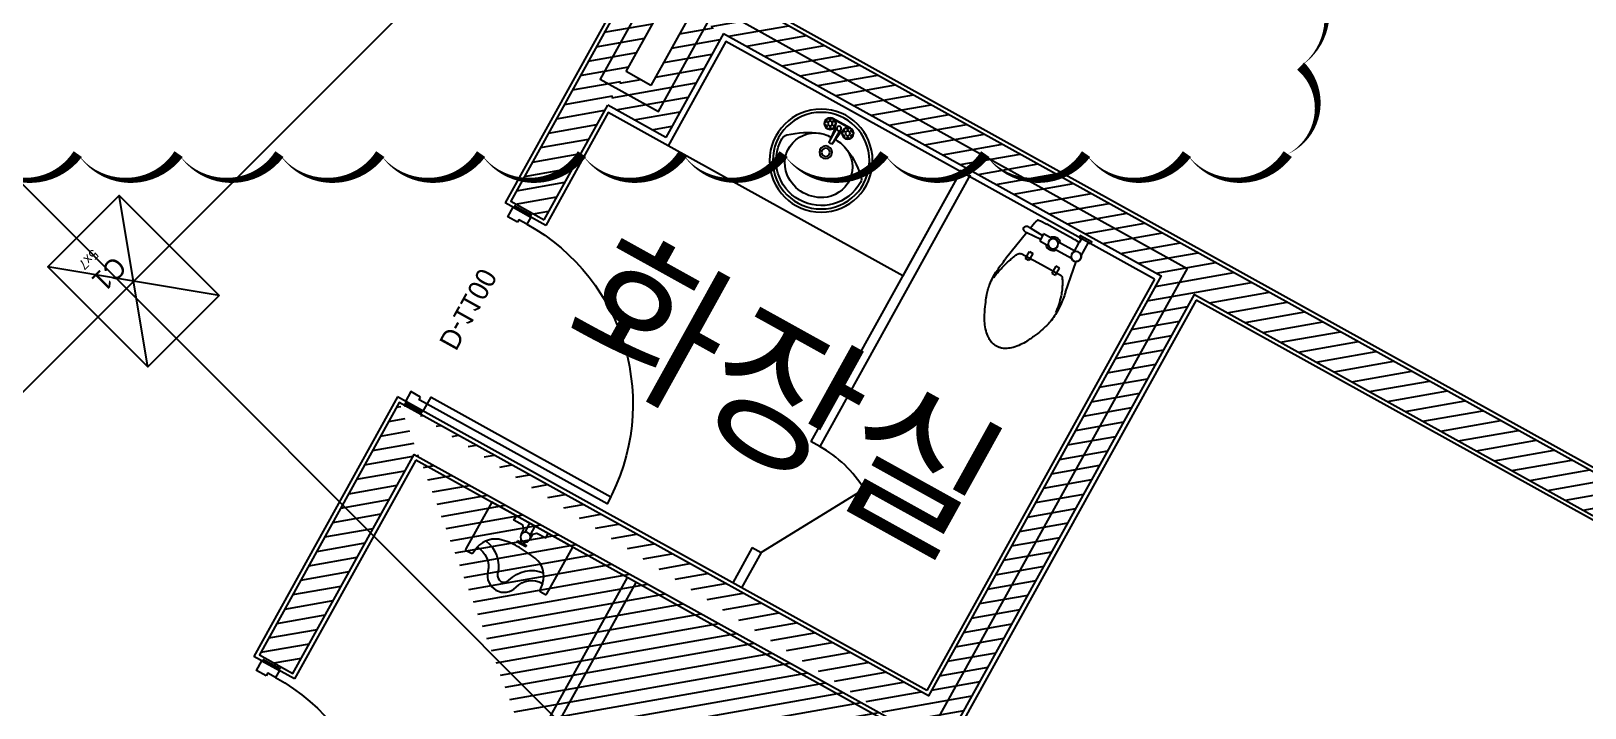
# Model space of a CAD drawing. Header units: millimetres. Extents: x -21000 to 567700, y 435000 to 850800.
# Drawn here: x 258036 to 265741, y 579702 to 583056 of the extents above; entities that cross this region are included whole.
import ezdxf
from ezdxf.enums import TextEntityAlignment as Align
from ezdxf.xclip import XClip

# ---------------------------------------------------------------- set-up
doc = ezdxf.new("R2010")
doc.units = ezdxf.units.MM
doc.header["$LTSCALE"] = 700
doc.header["$XCLIPFRAME"] = 2
doc.linetypes.add('AB_Pbase$0$주차장기둥$0$CEN', pattern=[62, 60, -1, 0, -1])
doc.layers.get('0').update_dxf_attribs({"color": 2})
doc.layers.get('Defpoints').update_dxf_attribs({"color": 171})
for name, color, linetype in [('AB_Pbase$0$AREA-C', 3, 'Continuous'), ('AB_Pbase$0$FIN', 6, 'Continuous'), ('AB_Pbase$0$fix', 6, 'Continuous'), ('AB_Pbase$0$FUR', 8, 'Continuous'), ('AB_Pbase$0$HAT-BR', 5, 'Continuous'), ('AB_Pbase$0$WAL', 3, 'Continuous'), ('AB_Pbase$0$WIN', 4, 'Continuous'), ('AB_Pbase$0$WIN1', 1, 'Continuous'), ('AB_Pbase$0$주차장기둥$0$CEN_P', 244, 'AB_Pbase$0$주차장기둥$0$CEN')]:
    doc.layers.add(name, color=color, linetype=linetype)
for name, color, linetype, plot in [('AB_Pbase$0$DEFPOINT', 247, 'Continuous', False), ('AB_Pbase$0$Defponts', 161, 'Continuous', False), ('AB_Pbase$0$주차장기둥$0$DEFPOINT', 247, 'Continuous', False)]:
    doc.layers.add(name, color=color, linetype=linetype, plot=plot)
doc.styles.add('AB_Pbase$0$돋움', font='')
doc.styles.add('AB_Pbase$0$울릉도L', font='')
doc.styles.add('AB_Pbase$0$주차장기둥$0$맑은 고딕', font='')
doc.styles.get('AB_Pbase$0$돋움').set_extended_font_data('Dotum')
doc.styles.get('AB_Pbase$0$울릉도L').set_extended_font_data('Dotum')
doc.styles.get('AB_Pbase$0$주차장기둥$0$맑은 고딕').set_extended_font_data('Dotum')

# ---------------------------------------------------------------- blocks, each defined once
blk = doc.blocks.new('AB_Pbase$0$cu-301p')
for p, q in [((0, 15), (50, 15)), ((95, 10), (105, 10)), ((0, -15), (50, -15)), ((95, -10), (105, -10))]:
    blk.add_line(p, q)
blk.add_lwpolyline([(0, -230), (0, 230), (265, 230, -0.414214), (270, 225), (270, 195, -0.333333), (265, 190), (230, 185, 0.337547), (310, 80, -0.761905), (310, -80, 0.337547), (230, -185), (265, -190, -0.414214), (270, -195), (270, -225, -0.414214), (265, -230)], format="xyb", close=True)
for points in [[(230, -185, -0.333591), (138.6, -93.5, -0.024709), (130, 0, -0.066959), (138.6, 93.5, -0.287367), (230, 185)], [(181.7, 161.8, 0.29721), (296.7, 31.8, -0.761905), (296.7, -31.8, 0.302811), (181.3, -165, 0.337547)]]:
    blk.add_lwpolyline(points, format="xyb")
for points in [[(65, 25), (40, 25), (25, 40), (25, 90), (0, 90)], [(65, -25), (40, -25), (25, -40), (25, -90), (0, -90)]]:
    blk.add_lwpolyline(points)
blk.add_lwpolyline([(105, 25), (110, 25), (110, -25), (105, -25)], close=True)
blk.add_circle((70, 0), 25)
blk = doc.blocks.new('AB_Pbase$0$C4FB110F8')
at = {"layer": 'AB_Pbase$0$fix'}
for p, q in [((20, 670), (15, 680)), ((15, 680), (85, 680)), ((30, 670), (20, 670)), ((30, 595), (30, 670)), ((30, 670), (70, 670)), ((80, 670), (70, 670)), ((70, 670), (70, 648.7)), ((70, 595), (70, 648.7)), ((85, 680), (80, 670)), ((105, 650), (180, 650)), ((180, 650), (255, 650)), ((310, 625), (315.6, 594.2)), ((10, 400), (37.9, 558.1)), ((65, 600), (165, 600)), ((65, 560), (165, 560)), ((195, 600), (245, 600)), ((245, 560), (195, 560)), ((245, 600), (245, 560)), ((315.6, 594.2), (330, 595)), ((320.8, 565.5), (350, 400)), ((330, 565), (320.8, 565.5)), ((95, 490), (115, 490)), ((95, 450), (95, 490)), ((115, 490), (115, 450)), ((245, 490), (245, 450)), ((265, 490), (245, 490)), ((265, 450), (265, 490)), ((65, 460), (180, 460)), ((115, 450), (95, 450)), ((180, 460), (295, 460)), ((245, 450), (265, 450))]:
    blk.add_line(p, q, dxfattribs=at)
blk.add_lwpolyline([(245, 590), (315.6, 594.2, -1.060552)], format="xyb", dxfattribs=at)
blk.add_lwpolyline([(320.8, 565.5), (245, 570)], dxfattribs=at)
for centre in [(50, 580), (180, 580)]:
    blk.add_circle(centre, 25, dxfattribs=at)
for centre, radius, start, end in [((105, 187.3), 462.7, 90, 94.33828), ((255, 187.3), 462.7, 84.28941, 90), ((300.5, 642.7), 5.01, 27.07368, 84.28941), ((287.2, 635.9), 20, 14.03624, 27.07368), ((63.1, 579.9), 251, 10.35969, 14.03624), ((50, 580), 25, 143.1301, 241.06284), ((180, 580), 35, 34.8499, 145.1501), ((180, 580), 35, 214.8499, 325.1501), ((330.9, 580), 15, 266.63354, 93.36646), ((773.4, 267.5), 774.8, 170.15342, 175.23636), ((246, 309.2), 234.4, 157.19466, 164.0546), ((309.1, 282.6), 302.8, 153.43495, 157.19466), ((462.9, 205.7), 474.7, 150.43252, 153.43495), ((201.7, 353.9), 174.4, 143.1301, 150.43252), ((65, 456.5), 3.54, 90, 143.1301), ((295, 447.7), 12.3, 45, 90), ((265, 417.7), 54.8, 24.0722, 45), ((49.1, 321.2), 291.3, 20.55605, 24.0722), ((-206, 225.6), 563.7, 18.02862, 20.55605), ((-681.9, 70.6), 1064.2, 15.9454, 18.02862), ((-413.4, 267.5), 774.8, 4.76364, 9.84658), ((441.1, 295.2), 441.4, 175.23636, 181.97233), ((340.2, 261.9), 337.2, 168.34346, 175.60129), ((596.8, 208.9), 599.2, 164.0546, 168.34346), ((-454.7, 135.6), 827.8, 13.58336, 15.9454), ((112.5, 272.6), 244.3, 4.39871, 13.58336), ((-81.1, 295.2), 441.4, 358.02767, 4.76364), ((303.4, 290.4), 303.5, 181.97233, 188.74616), ((213.8, 276.7), 212.9, 188.74616, 196.83611), ((146.2, 276.7), 212.9, 343.16389, 351.25384), ((56.6, 290.4), 303.5, 351.25384, 358.02767), ((446.3, 347), 455.9, 196.83611, 198.43495), ((968.9, 521.2), 1006.7, 198.43495, 199.51083), ((550.1, 372.8), 562.4, 199.51083, 203.96249), ((-190.1, 372.8), 562.4, 336.03751, 340.48917), ((-608.9, 521.2), 1006.7, 340.48917, 341.56505), ((-86.3, 347), 455.9, 341.56505, 343.16389), ((846.6, 504.6), 886.9, 203.96249, 207.50728), ((252.7, 195.3), 217.3, 207.50728, 216.8699), ((107.3, 195.3), 217.3, 323.1301, 332.49272), ((-486.6, 504.6), 886.9, 332.49272, 336.03751), ((297.4, 228.8), 273.1, 216.8699, 225.21918), ((221.2, 152.1), 165, 225.21918, 236.30993), ((175.5, 83.5), 82.6, 236.30993, 252.00994), ((183.3, 107.6), 107.9, 252.00994, 260.53768), ((180, 87.7), 87.7, 260.53768, 270), ((180, 87.7), 87.7, 270, 279.46232), ((176.7, 107.6), 107.9, 279.46232, 287.99006), ((184.5, 83.5), 82.6, 287.99006, 303.69007), ((138.8, 152.1), 165, 303.69007, 314.78082), ((62.6, 228.8), 273.1, 314.78082, 323.1301)]:
    blk.add_arc(centre, radius, start, end, dxfattribs=at)
blk = doc.blocks.new('AB_Pbase$0$C31C55E75')
at = {"layer": 'AB_Pbase$0$fix'}
for p, q in [((353.6, 261.9), (353.6, 255.5)), ((353.6, 249.1), (353.6, 255.5)), ((355.3, 264.6), (426.7, 264.6)), ((355.3, 246.4), (426.7, 246.4)), ((434.9, 273.2), (356.3, 264.9)), ((434.9, 237.8), (356.3, 246.1)), ((464, 292.4), (464, 218.6)), ((467.1, 305.5), (467.1, 205.5))]:
    blk.add_line(p, q, dxfattribs=at)
for centre, radius in [((255.5, 255.5), 255.5), ((255.5, 255.5), 239.5), ((438, 305.5), 29.1), ((438, 305.5), 11.5), ((303, 255.5), 31.5), ((303, 255.5), 20.5), ((438, 205.5), 29.1), ((438, 255.5), 11.2), ((438, 255.5), 11.2), ((438, 205.5), 11.5)]:
    blk.add_circle(centre, radius, dxfattribs=at)
for centre, radius, start, end in [((255.5, 255.5), 222.5, 90.01269, 180), ((255.5, 438), 40, 43.09918, 90.01269), ((-22, 178.4), 420, 20.28312, 43.09918), ((230, 275.6), 150, 11.59433, 141.80039), ((255.5, 255.5), 182.5, 141.80039, 180), ((416.7, 305.3), 7.46, 93.0251, 267.92157), ((416, 318), 5.2, 273.0251, 27.92157), ((427.2, 323.9), 7.46, 33.0251, 207.92157), ((437.8, 330.8), 5.2, 213.0251, 327.92157), ((448.5, 324.1), 7.46, 333.0251, 147.92157), ((459.8, 318.3), 5.2, 153.0251, 267.92157), ((459.3, 305.7), 7.46, 273.0251, 87.92157), ((255.5, 255.5), 222.5, 180, 269.98731), ((255.5, 255.5), 182.5, 180, 218.19961), ((356.6, 261.9), 3, 96.03519, 180), ((356.6, 249.1), 3, 180, 263.96481), ((132, 255.5), 250, 2.8939, 11.59433), ((132, 255.5), 250, 348.40567, 357.1061), ((416.2, 292.7), 5.2, 333.0251, 87.92157), ((427.5, 286.9), 7.46, 153.0251, 327.92157), ((427.5, 224.1), 7.46, 32.07843, 206.9749), ((438.2, 280.2), 5.2, 33.0251, 147.92157), ((448.8, 287.1), 7.46, 213.02511, 27.92157), ((448.8, 223.9), 7.46, 332.07843, 146.97489), ((460, 293), 5.2, 93.0251, 207.92157), ((230, 235.4), 150, 218.19961, 348.40567), ((-22, 332.6), 420, 316.90082, 339.71688), ((416.7, 205.7), 7.46, 92.07843, 266.9749), ((416, 193), 5.2, 332.07843, 86.9749), ((416.2, 218.3), 5.2, 272.07843, 26.9749), ((427.2, 187.1), 7.46, 152.07843, 326.9749), ((437.8, 180.2), 5.2, 32.07843, 146.9749), ((438.2, 230.8), 5.2, 212.07843, 326.9749), ((448.5, 186.9), 7.46, 212.07843, 26.9749), ((459.8, 192.7), 5.2, 92.07843, 206.9749), ((460, 218), 5.2, 152.07843, 266.9749), ((459.3, 205.3), 7.46, 272.07843, 86.9749), ((255.5, 73), 40, 269.98731, 316.90082)]:
    blk.add_arc(centre, radius, start, end, dxfattribs=at)
blk = doc.blocks.new('AB_Pbase$0$주차장기둥$0$cen 2bl 지하')
at = {"layer": 'AB_Pbase$0$주차장기둥$0$CEN_P', "color": 54}
for p, q in [((-87764.1, 77982.1), (41391.4, 40910.3)), ((-29947.6, 74983), (-49872.5, 5565.9))]:
    blk.add_line(p, q, dxfattribs=at)
blk = doc.blocks.new('AB_Pbase$0$주차장기둥$0$p기둥 5x7')
blk.add_lwpolyline([(-250, 350), (250, 350), (250, -350), (-250, -350)], close=True)
at = {"layer": 'AB_Pbase$0$주차장기둥$0$DEFPOINT'}
for p, q in [((250, 350), (-250, -350)), ((-250, 350), (250, -350))]:
    blk.add_line(p, q, dxfattribs=at)
at = {"layer": 'AB_Pbase$0$주차장기둥$0$DEFPOINT', "color": 6, "style": 'AB_Pbase$0$주차장기둥$0$맑은 고딕'}
for s, height, p in [('C1', 100, (-24.4, -160.2)), ('5x7', 50, (28.8, -258.5))]:
    blk.add_text(s, height=height, rotation=0, dxfattribs=at).set_placement(p)
blk = doc.blocks.new('AB_Pbase$0$주차장기둥')
for name, p, rotation in [('AB_Pbase$0$주차장기둥$0$cen 2bl 지하', (36991.8, -11666.7), 1.99999810188403), ('AB_Pbase$0$주차장기둥$0$p기둥 5x7', (1292.8, 49594.5), 255.9848215677944)]:
    blk.add_blockref(name, p, dxfattribs=dict(rotation=rotation))
blk = doc.blocks.new('AB_Pbase$0$Door_s_1100')
at = {"layer": 'AB_Pbase$0$Defponts'}
for p, q in [((-10, 0), (-10, 100)), ((1110, 0), (1110, 100))]:
    blk.add_line(p, q, dxfattribs=at)
at = {"layer": 'AB_Pbase$0$WIN'}
for points in [[(40, 100), (80, 100), (80, 1120), (40, 1120)], [(55, 55), (55, 0), (0, 0), (0, 100), (40, 100), (40, 55)], [(1045, 55), (1045, 0), (1100, 0), (1100, 100), (1060, 100), (1060, 55)]]:
    blk.add_lwpolyline(points, close=True, dxfattribs=at)
at = {"layer": 'AB_Pbase$0$WIN1'}
blk.add_arc((40, 100), 1020, 0, 90, dxfattribs=at)
at = {"layer": 'AB_Pbase$0$Defponts', "style": 'AB_Pbase$0$돋움'}
blk.add_text('D-1100', height=100, dxfattribs=at).set_placement((550, 50), align=Align.MIDDLE)
blk = doc.blocks.new('AB_Pbase$0$20160212_34980', base_point=(54476081.4, -70515734.4))
at = {"layer": 'AB_Pbase$0$WIN', "rotation": 125.1554939794611}
blk.add_blockref('AB_Pbase$0$Door_s_1100', (54476081.4, -70515734.4), dxfattribs=at)
blk = doc.blocks.new('AB_Pbase')
at = {"layer": 'AB_Pbase$0$HAT-BR'}
h = blk.add_hatch(dxfattribs=at)
h.set_pattern_fill('ANSI31', color=256, scale=20, angle=145)
h.paths.add_polyline_path([(235929.4, 604527.6), (236063.8, 604661.9), (238153, 602571.6), (240063.6, 606018.4), (240229.8, 605926.3), (238280.5, 602409.7), (237010.4, 601140.3), (237826.9, 600323.4), (237692.5, 600189.1), (236741.7, 601140.4), (238029, 602427)])
h.paths.add_polyline_path([(238632.8, 599517.1), (232550.1, 593437.5), (232684.4, 593303.2), (238767.1, 599382.7)])
h.paths.add_polyline_path([(239573, 598576.4), (244422.5, 593724.3), (238339.7, 587644.8), (238205.4, 587779.2), (244153.8, 593724.4), (239438.6, 598442)])
h.paths.add_polyline_path([(253366.3, 576146.8), (254890.9, 574621.3), (254756.5, 574487), (253231.9, 576012.5)], flags=17)
h.paths.add_polyline_path([(246954.3, 581883.1), (245525.6, 580455.2), (245391.3, 580589.5), (246820, 582017.5)])
h.paths.add_polyline_path([(247173.6, 582371), (252407.6, 587602.2), (252541.9, 587467.8), (247308, 582236.6)])
h.paths.add_polyline_path([(260580.1, 582120.7), (261142.4, 583135.1), (260976.2, 583227.2), (260414, 582212.8)], flags=17)
h.paths.add_polyline_path([(263886.9, 576046.1), (264234.4, 575698.5), (264194.3, 575658.4), (265114.4, 575148.5), (265206.5, 575314.6)])
edge = h.paths.add_edge_path()
edge.add_line((263638.9, 581842.7), (261303.6, 583137.2))
edge.add_line((261303.6, 583137.2), (261395.8, 583303.3))
edge.add_line((261395.8, 583303.3), (265930.7, 580789.6))
edge.add_line((265930.7, 580789.6), (269809.1, 587786.6))
edge.add_line((269809.1, 587786.6), (269975.3, 587694.4))
edge.add_line((269975.3, 587694.4), (266096.8, 580697.5))
edge.add_line((266096.8, 580697.5), (266534.1, 580455.1))
edge.add_line((266534.1, 580455.1), (266442, 580288.9))
edge.add_line((266442, 580288.9), (263805.1, 581750.6))
edge.add_line((263638.9, 581842.7), (262485.1, 579761.3))
edge.add_line((263805.1, 581750.6), (261405.4, 577421.6))
edge.add_line((262393, 579595.1), (259935.3, 580957.4))
edge.add_line((262485.1, 579761.3), (259861.3, 581215.7))
edge.add_line((262393, 579595.1), (261239.3, 577513.7))
edge.add_line((259861.3, 581215.7), (259168.1, 579965.2))
edge.add_line((259334.3, 579873.1), (259168.1, 579965.2))
edge.add_line((259935.3, 580957.4), (259334.3, 579873.1))
edge.add_line((261239.3, 577513.7), (258615.4, 578968.1))
edge.add_line((258615.4, 578968.1), (258523.3, 578802))
edge.add_line((258523.3, 578802), (263739.4, 575910.6))
edge.add_line((263739.4, 575910.6), (263879.2, 576050.4))
edge.add_line((263879.2, 576050.4), (261405.4, 577421.6))
edge = h.paths.add_edge_path()
edge.add_line((273761.7, 610263.5), (273411.9, 610457.4))
edge.add_line((273411.9, 610457.4), (273281, 610221.2))
edge.add_line((273281, 610221.2), (271837.9, 611021.2))
edge.add_line((271837.9, 611021.2), (270579.8, 608751.5))
edge.add_line((270579.8, 608751.5), (267899.1, 610237.5))
edge.add_line((267899.1, 610237.5), (268345.1, 611042.1))
edge.add_line((268345.1, 611042.1), (267907.8, 611284.5))
edge.add_line((267907.8, 611284.5), (267461.8, 610479.9))
edge.add_line((267461.8, 610479.9), (264676.1, 612024))
edge.add_line((264676.1, 612024), (266867.4, 615977.3))
edge.add_line((266867.4, 615977.3), (266701.3, 616069.4))
edge.add_line((266701.3, 616069.4), (265295.3, 613533))
edge.add_line((265295.3, 613533), (264945.5, 613726.9))
edge.add_line((264945.5, 613726.9), (264853.4, 613560.7))
edge.add_line((264853.4, 613560.7), (265203.2, 613366.8))
edge.add_line((265203.2, 613366.8), (264417.8, 611949.9))
edge.add_line((264417.8, 611949.9), (276229.5, 605402.6))
edge.add_line((276229.5, 605402.6), (278088.8, 608756.8))
edge.add_line((278088.8, 608756.8), (278565.5, 608492.5))
edge.add_line((278565.5, 608492.5), (278798.2, 608912.4))
edge.add_line((278798.2, 608912.4), (278719.4, 608956))
edge.add_line((278719.4, 608956), (278578.9, 608702.3))
edge.add_line((278578.9, 608702.3), (278093.4, 608971.4))
edge.add_line((278093.4, 608971.4), (278825.5, 610292.1))
edge.add_line((278825.5, 610292.1), (278746.8, 610335.7))
edge.add_line((278746.8, 610335.7), (278092.3, 609155))
edge.add_line((278092.3, 609155), (277414.5, 609530.7))
edge.add_line((277414.5, 609530.7), (277370.8, 609452))
edge.add_line((277370.8, 609452), (278048.7, 609076.3))
edge.add_line((278048.7, 609076.3), (276155.5, 605660.9))
edge.add_line((276155.5, 605660.9), (275027.2, 606286.3))
edge.add_line((275027.2, 606286.3), (275473.2, 607090.9))
edge.add_line((275473.2, 607090.9), (275394.5, 607134.6))
edge.add_line((275394.5, 607134.6), (274948.5, 606329.9))
edge.add_line((274948.5, 606329.9), (274668.6, 606485.1))
edge.add_line((274668.6, 606485.1), (275114.6, 607289.7))
edge.add_line((275114.6, 607289.7), (275035.9, 607333.3))
edge.add_line((275035.9, 607333.3), (274589.9, 606528.7))
edge.add_line((274589.9, 606528.7), (270746, 608659.4))
edge.add_line((270746, 608659.4), (271911.9, 610762.9))
edge.add_line((271911.9, 610762.9), (273538.7, 609861.1))
edge.add_line((273538.7, 609861.1), (273766.6, 610272.2))
h.paths.add_polyline_path([(249823.9, 630123.9), (248214.6, 631015.9), (248122.5, 630849.7), (249731.8, 629957.7)])
h.paths.add_polyline_path([(264448.6, 621462.8), (264706.6, 621319.7), (264798.7, 621485.9), (263959.1, 621951.3), (263866.9, 621785.1), (264282.4, 621554.9), (263271.6, 619731.3), (263437.7, 619639.2)])
h.paths.add_polyline_path([(269499.6, 619034.5), (268660, 619499.9), (268567.9, 619333.7), (269048.9, 619067.1), (267972.6, 617125.4), (268138.8, 617033.3), (269215.1, 618975), (269407.5, 618868.3)])
h.paths.add_polyline_path([(278950.9, 618872.1), (277573.4, 619635.6), (275440.2, 615787.3), (272265.3, 617547.2), (272173.2, 617381), (274499.7, 616091.4), (273527.6, 614337.8), (273693.8, 614245.7), (274665.9, 615999.3), (276004, 615257.5), (276166.4, 615550.5), (275676.7, 615822), (277647.4, 619377.4), (278858.8, 618705.9)])
h.paths.add_polyline_path([(271683.5, 616497.6), (271517.4, 616589.7), (270492, 614739.9), (270658.2, 614647.8)])
h.paths.add_polyline_path([(266121, 619581), (265095.6, 617731.2), (264929.4, 617823.3), (265954.8, 619673.1)])
h.paths.add_polyline_path([(264405.1, 617124.9), (264497.2, 617291.1), (264296.1, 617402.6), (264203.9, 617236.4)])
edge = h.paths.add_edge_path()
edge.add_line((261140, 623342.4), (261232.1, 623508.6))
edge.add_line((261232.1, 623508.6), (257484.4, 625586))
edge.add_line((257484.4, 625586), (257392.3, 625419.8))
edge.add_line((257392.3, 625419.8), (258756.7, 624663.5))
edge.add_line((258756.7, 624663.5), (257030.8, 621549.9))
edge.add_line((257030.8, 621549.9), (255666.4, 622306.2))
edge.add_line((255666.4, 622306.2), (255622.7, 622227.5))
edge.add_line((255622.7, 622227.5), (256987.1, 621471.2))
edge.add_line((256987.1, 621471.2), (256735, 621016.4))
edge.add_line((256735, 621016.4), (256813.8, 620972.7))
edge.add_line((256813.8, 620972.7), (258835.4, 624619.9))
edge.add_line((258835.4, 624619.9), (261140, 623342.4))
h.paths.add_polyline_path([(252295.3, 623557.4), (252251.7, 623478.7), (252800.5, 623174.5), (252844.1, 623253.2)], flags=17)
h.paths.add_polyline_path([(278024, 614023.5), (278741.6, 615317.9), (277798.7, 613617.1), (277877.5, 613573.4), (278119.7, 614010.5), (279335.4, 613336.6), (279379.1, 613415.3), (278163.4, 614089.2), (278820.3, 615274.3), (278741.6, 615317.9)])
h.paths.add_polyline_path([(276999.8, 611990.1), (277047.9, 611963.4), (276926.7, 611744.8), (276799.9, 611815.1), (277163.5, 612471), (277242.2, 612427.4)], flags=17)
h.paths.add_polyline_path([(275349.5, 612653.4), (275456.1, 612845.8), (275766.5, 612673.7), (275659.8, 612481.3)], flags=17)
h.paths.add_polyline_path([(274915.1, 612859.8), (274748.9, 612952), (274506.5, 612514.6), (274672.7, 612422.5)], flags=17)
h.paths.add_polyline_path([(279024.5, 610867.8), (280144.5, 612888.1), (280223.2, 612844.5), (279103.3, 610824.1)])
h.paths.add_polyline_path([(279601.8, 610547.8), (280721.7, 612568.2), (280800.4, 612524.5), (279680.5, 610504.2)])
edge = h.paths.add_edge_path()
edge.add_line((268115.9, 579441.1), (268710.6, 579111.4))
edge.add_line((268710.6, 579111.4), (268676.7, 579050.2))
edge.add_line((268676.7, 579050.2), (271436.1, 577520.6))
edge.add_line((271436.1, 577520.6), (271470, 577581.9))
edge.add_line((271470, 577581.9), (271528.2, 577686.8))
edge.add_line((271528.2, 577686.8), (268174.1, 579546.1))
edge.add_line((268174.1, 579546.1), (268115.9, 579441.1))
h.paths.add_polyline_path([(252546, 576288.4), (251117.3, 574860.5), (254615.6, 571360.4), (257807.1, 577118), (257640.9, 577210.2), (255736.8, 573775), (255682.7, 573829.2), (255548.3, 573694.9), (255641, 573602.1), (254521.2, 571582.1), (251315.3, 574789.7), (252680.4, 576154.1)])
h.paths.add_polyline_path([(254748.7, 622094.5), (254457.8, 621569.8), (254624, 621477.7), (254914.9, 622002.4)], flags=17)
h.paths.add_polyline_path([(260390.1, 620339.5), (260224, 620431.6), (261377.8, 622513.2), (261544, 622421.1)])
h.paths.add_polyline_path([(246694.2, 601788.4), (244262.8, 603136.2), (244354.9, 603302.4), (246786.3, 601954.6)])
h.paths.add_polyline_path([(264513.8, 616681.6), (263362.4, 614604.4), (263948.4, 614279.6), (263856.3, 614113.4), (262500.6, 614864.9), (262592.7, 615031.1), (263196.2, 614696.5), (264347.6, 616773.8)])
h.paths.add_polyline_path([(251505.8, 616203), (251413.7, 616036.9), (267384.3, 607184.2), (267476.4, 607350.4)])
h.paths.add_polyline_path([(271057.7, 605148), (274188.8, 603412.4), (272429, 600237.5), (270189.9, 601478.7), (270097.8, 601312.5), (274624, 598803.6), (274716.1, 598969.8), (272595.1, 600145.4), (274355, 603320.3), (277464.3, 601596.8), (270405.5, 588862.3), (265870.5, 591376.1), (265778.4, 591209.9), (270479.5, 588604), (277722.6, 601670.9), (271149.8, 605314.2)])
h.paths.add_polyline_path([(255481.8, 630440.5), (255389.7, 630274.4), (255792, 630051.4), (254296.4, 627353.1), (254375.1, 627309.5), (255870.8, 630007.7), (258726.4, 628424.8), (257230.8, 625726.6), (257396.9, 625634.5), (258984.7, 628498.9)])
h.paths.add_polyline_path([(252754.7, 624571.9), (253714.6, 626303.6), (253793.4, 626260), (252833.4, 624528.2)])
h.paths.add_polyline_path([(271454, 617733.9), (271546.1, 617900.1), (271143.9, 618123.1), (271051.8, 617956.9)])
h.paths.add_polyline_path([(274129.6, 612597.8), (274173.2, 612676.5), (272975, 613340.7), (272679.2, 612807.2), (272845.4, 612715.1), (273097.5, 613169.9)], flags=17)
h.paths.add_polyline_path([(261119, 615848), (261285.2, 615755.9), (262691.1, 618292.3), (262525, 618384.4)])
h.paths.add_polyline_path([(261302.7, 615746.2), (261210.6, 615580), (261503.6, 615417.6), (261595.7, 615583.7)], flags=17)
h.paths.add_polyline_path([(260779.6, 615235.7), (260945.8, 615143.6), (260407.7, 614172.8), (247559.5, 621294.6), (247428.3, 621367.4), (245110.6, 622652.1), (245202.7, 622818.3), (246042.3, 622352.9), (246488.4, 623157.5), (246654.5, 623065.4), (246208.5, 622260.8), (248062.7, 621233), (249400.8, 623646.9), (248952.5, 623895.4), (248996.2, 623974.1), (249984.5, 623426.3), (249940.9, 623347.5), (249479.5, 623603.3), (248141.4, 621189.3), (250017.5, 620149.4), (251359.6, 622570.7), (250948.5, 622798.5), (250988.1, 622869.9), (251939.3, 622342.7), (251895.6, 622264), (251434.3, 622519.7), (250096.2, 620105.8), (252811.9, 618600.4), (253257.9, 619405.1), (253336.6, 619361.5), (252890.6, 618556.8), (253257.9, 618353.2), (254159.7, 619980), (253792.3, 620183.6), (253676, 619973.7), (253597.3, 620017.3), (253905.1, 620572.7), (254071.3, 620480.6), (253971.9, 620301.3), (254627.9, 619937.7), (254535.8, 619771.5), (254238.4, 619936.4), (253336.7, 618309.6), (254613.6, 617601.7), (255607.5, 619394.7), (255773.6, 619302.6), (254779.8, 617509.6), (260333.6, 614431.1)])
h.paths.add_polyline_path([(251257.3, 624727.3), (251091.2, 624819.4), (250887.5, 624452.1), (248071, 626013.3), (247978.9, 625847.1), (247979.1, 625847), (246827.7, 623769.8), (246993.9, 623677.6), (248145.3, 625754.9), (251552, 623866.5), (251644.1, 624032.7), (251053.7, 624359.9)])
h.paths.add_polyline_path([(239278.8, 608614.4), (239444.9, 608522.3), (239503.1, 608627.2), (240058.5, 608319.4), (240150.6, 608485.5), (239595.2, 608793.4), (239937, 609410), (239416.6, 609698.5), (239373, 609619.7), (239727.2, 609423.4)], flags=17)
h.paths.add_polyline_path([(249096, 617321.6), (249188.1, 617487.8), (246328.1, 619073.1), (246196.9, 619145.8), (244727.6, 619960.3), (244635.4, 619794.1)])
h.paths.add_polyline_path([(244912.1, 609773.6), (245004.2, 609939.8), (238523.3, 613532.3), (235245.5, 607619), (234042, 606416.1), (235434.6, 605022.7), (235569, 605157.1), (234240, 606486.8), (235318, 607564.2), (236122.2, 609014.9), (238706.7, 607582.3), (238270.4, 606795.2), (238991.9, 606395.2), (239084, 606561.4), (238528.6, 606869.2), (239047.4, 607805.1), (238881.2, 607897.2), (238798.8, 607748.5), (238357.1, 607993.3), (239086.7, 609309.6), (239008, 609353.3), (238278.4, 608037), (236214.3, 609181.1), (238509.9, 613322.4), (242795.5, 610946.9), (241038.1, 607776.4), (241204.2, 607684.3), (242961.7, 610854.8)])
h.paths.add_polyline_path([(254770.9, 631457.8), (254937, 631365.6), (255145.7, 631742.1), (254979.5, 631834.2)])
h.paths.add_polyline_path([(254539.5, 630648.5), (254373.3, 630740.6), (254143, 630325.1), (253548.3, 630654.8), (253504.7, 630576.1), (254099.4, 630246.4), (253042.5, 628339.7), (251765.6, 629047.6), (252822.5, 630954.2), (252848.7, 630939.7), (252892.3, 631018.4), (252787.4, 631076.6), (251686.9, 629091.2), (250436.1, 629784.5), (250344, 629618.3), (251594.7, 628925), (250494.2, 626939.6), (250599.2, 626881.5), (250642.8, 626960.2), (250616.6, 626974.7), (251673.5, 628881.4), (252950.4, 628173.6), (251893.5, 626266.9), (251298.8, 626596.6), (251255.1, 626517.9), (251849.9, 626188.2), (251488.7, 625536.6), (251654.9, 625444.5)])
h = blk.add_hatch(dxfattribs=at)
h.set_pattern_fill('ANSI31', color=256, scale=20, angle=145)
h.set_pattern_definition([(190, (-12040.563, 510287.5), (11.026659, -62.535292), [])])
h.paths.add_polyline_path([(261469.8, 583045), (261303.6, 583137.2), (261109.7, 582787.3), (260987.3, 582855.2), (260895.2, 582689), (261183.8, 582529)])
at = {"layer": 'AB_Pbase$0$AREA-C'}
blk.add_lwpolyline([(251046.6, 574655.4), (245320.5, 580384.5), (252757.7, 587817.8), (253097, 587478.3), (253231.8, 587613), (253729.4, 587335.6), (255154.8, 589907), (257874.9, 588399.2), (256517.4, 585950.3), (261166, 583373.5), (260858.1, 582818.1), (261146.8, 582658.2), (261432.8, 583174.2), (263768, 581879.7), (261276.3, 577384.6), (258652.5, 578839), (255715.9, 573541.3), (255688.4, 573568.8), (253909.6, 571790.9), (251392.9, 574308.8), (253171.8, 576086.8), (252825.4, 576433.3), (251046.6, 574655.4), (248251.1, 577452.4)], dxfattribs=at)
at = {"layer": 'AB_Pbase$0$FIN'}
for p, q in [((261422.9, 583311.1), (265922.9, 580816.8)), ((260949, 583219.4), (260386.8, 582205)), ((260587.9, 582093.5), (260386.8, 582205)), ((263606.8, 581826.2), (262477.3, 579788.5)), ((263812.8, 581723.4), (261432.6, 577429.4)), ((266449.8, 580261.7), (263812.8, 581723.4)), ((259853.5, 581242.9), (259140.9, 579957.4)), ((262477.3, 579788.5), (259853.5, 581242.9)), ((259943.1, 580930.3), (259342.1, 579845.9)), ((262365.8, 579587.3), (259943.1, 580930.3)), ((259342.1, 579845.9), (259140.9, 579957.4))]:
    blk.add_line(p, q, dxfattribs=at)
at = {"layer": 'AB_Pbase$0$fix', "ltscale": 2}
for points in [[(263606.8, 581826.2), (261481.5, 583004.3), (261195.5, 582488.2), (260898.1, 582653.1), (260587.9, 582093.5)], [(262644.8, 582359.5), (262358.7, 581843.4), (261195.5, 582488.2)], [(262649.6, 582368.2), (262649.6, 582368.2)]]:
    blk.add_lwpolyline(points, dxfattribs=at)
at = {"layer": 'AB_Pbase$0$FUR'}
for p, q in [((262649.6, 582368.2), (261903.1, 581021.5)), ((262693.3, 582344), (261946.8, 580997.2)), ((261946.8, 580997.2), (261903.1, 581021.5)), ((262167.4, 580786.2), (261655.9, 580472.5)), ((261612.2, 580496.7), (261515.3, 580321.8)), ((261655.9, 580472.5), (261559, 580297.5)), ((261612.2, 580496.7), (261655.9, 580472.5)), ((261612.2, 580496.7), (261655.9, 580472.5)), ((260459.4, 579386.4), (260992.7, 580348.5)), ((260503.1, 579362.2), (261036.4, 580324.2))]:
    blk.add_line(p, q, dxfattribs=at)
blk.add_arc((261655.9, 580472.5), 600, 31.52411, 61, dxfattribs=at)
at = {"layer": 'AB_Pbase$0$WAL', "ltscale": 0.2}
for p, q in [((261303.6, 583137.2), (261109.7, 582787.3)), ((261469.8, 583045), (261183.8, 582529)), ((261109.7, 582787.3), (260987.3, 582855.2)), ((261183.8, 582529), (260895.2, 582689))]:
    blk.add_line(p, q, dxfattribs=at)
at = {"layer": 'AB_Pbase$0$WAL'}
blk.add_lwpolyline([(261469.8, 583045), (263638.9, 581842.7), (262485.1, 579761.3), (259861.3, 581215.7), (259168.1, 579965.2), (259334.3, 579873.1), (259935.3, 580957.4), (262393, 579595.1), (261239.3, 577513.7), (258615.4, 578968.1), (258523.3, 578802), (263739.4, 575910.6), (263879.2, 576050.4), (261405.4, 577421.6), (263805.1, 581750.6), (266442, 580288.9), (266534.1, 580455.1), (266096.8, 580697.5), (269926.8, 587607), (269760.7, 587699.1), (265930.7, 580789.6), (261395.8, 583303.3), (261303.6, 583137.2)], dxfattribs=at)
at = {"layer": 'AB_Pbase$0$WAL', "ltscale": 0.2}
for points in [[(260987.3, 582855.2), (261142.4, 583135.1), (260976.2, 583227.2), (260414, 582212.8), (260580.1, 582120.7)], [(260580.1, 582120.7), (260895.2, 582689)]]:
    blk.add_lwpolyline(points, dxfattribs=at)
at = {"rotation": 329.0000000345588}
blk.add_blockref('AB_Pbase$0$주차장기둥', (231892.5, 539971.5), dxfattribs=at)
at = {"layer": 'AB_Pbase$0$fix'}
for name, p, xscale, rotation in [('AB_Pbase$0$C31C55E75', (261606.1, 582314.4, 0), -0.9999999999999925, 240.999996633949), ('AB_Pbase$0$C4FB110F8', (262980.3, 581407.4), -0.9999999999999943, 330.9999998195723), ('AB_Pbase$0$cu-301p', (260521, 580609.9, 0), -0.9999999999999996, 60.99999811987379)]:
    blk.add_blockref(name, p, dxfattribs=dict(at, xscale=xscale, rotation=rotation))
at = {"layer": 'AB_Pbase$0$WAL', "color": 11, "xscale": -1, "rotation": 6.155492098983648}
for p in [(259892.8, 581221.1), (258647, 578973.5)]:
    blk.add_blockref('AB_Pbase$0$20160212_34980', p, dxfattribs=at)
at = {"layer": 'AB_Pbase$0$DEFPOINT', "color": 171, "style": 'AB_Pbase$0$울릉도L'}
blk.add_text('화장실', height=600, rotation=331, dxfattribs=at).set_placement((260640.6, 581539.5))

msp = doc.modelspace()

# ---------------------------------------------------------------- block references
ref = msp.add_blockref('AB_Pbase', (0, 0))
XClip(ref).set_block_clipping_path([(-0.000000015, 445500.0000000148), (493845.7187941075, 839949.3912975936)])

# ---------------------------------------------------------------- next in the draw order: linework, layer by layer
at = {"layer": 'Defpoints'}
msp.add_lwpolyline([(257767.5, 582446.6, 0, 50, 0.520567), (258267.5, 582446.6, 0, 50, 0.520567), (258767.5, 582446.6, 0, 50, 0.520567), (259267.5, 582446.6, 0, 50, 0.520567), (259767.5, 582446.6, 0, 50, 0.520567), (260267.5, 582446.6, 0, 50, 0.520567), (260767.5, 582446.6, 0, 50, 0.520567), (261267.5, 582446.6, 0, 50, 0.520567), (261767.5, 582446.6, 0, 50, 0.520567), (262267.5, 582446.6, 0, 50, 0.520567), (262767.5, 582446.6, 0, 50, 0.520567), (263267.5, 582446.6, 0, 50, 0.520567), (263767.5, 582446.6, 0, 50, 0.520567), (264267.5, 582446.6, 0, 50, 0.520567), (264331.5, 582882.6, 0, 50, 0.520567), (264331.5, 583382.6, 0, 50, 0.520567)], format="xyseb", dxfattribs=at)

doc.saveas('drawing.dxf')
